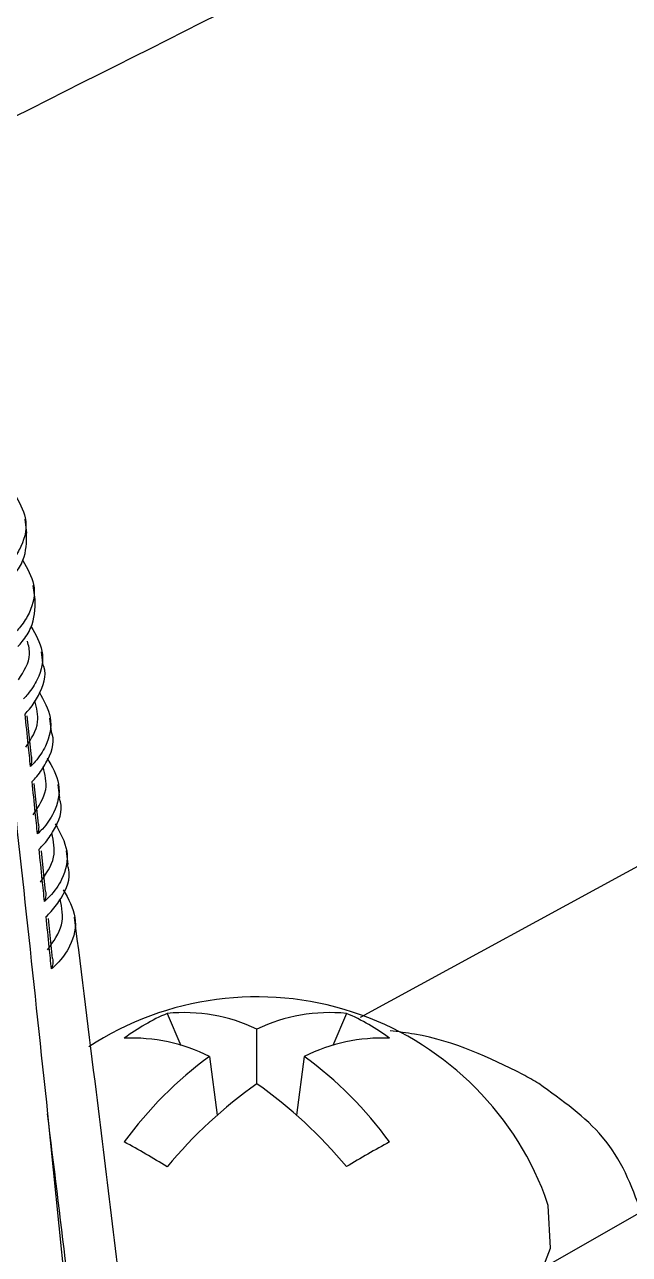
# Model space of a CAD drawing. Extents: x 17.1 to 113.1, y 3.8 to 84.5.
# Drawn here: x 81.578 to 82.062, y 69.484 to 70.467 of the extents above; entities that cross this region are included whole.
import ezdxf

# ---------------------------------------------------------------- set-up
doc = ezdxf.new("R2010")
doc.units = 0
doc.header["$MEASUREMENT"] = 0
doc.layers.add('OBJECT', color=7, linetype='CONTINUOUS')

msp = doc.modelspace()

# ---------------------------------------------------------------- linework, layer by layer
at = {"layer": 'OBJECT'}
for p, q in [((81.84725, 69.67318), (82.5988, 70.08236)), ((81.58019, 70.06035), (81.5788, 70.07152)), ((81.5868, 70.00729), (81.58541, 70.01846)), ((81.5934, 69.95427), (81.59202, 69.96539)), ((81.58389, 69.88146), (81.58047, 69.91416)), ((81.60001, 69.90126), (81.59863, 69.91234)), ((81.58959, 69.82763), (81.5862, 69.86012)), ((81.60661, 69.84825), (81.60524, 69.85928)), ((81.59526, 69.77382), (81.5919, 69.80612)), ((81.61322, 69.79524), (81.61185, 69.80623)), ((81.6009, 69.72001), (81.59758, 69.75211)), ((81.6926, 69.6762), (81.70345, 69.65067)), ((81.83604, 69.6762), (81.82519, 69.65067)), ((81.76432, 69.61997), (81.76432, 69.6637)), ((81.72644, 69.64183), (81.73252, 69.59482)), ((81.80219, 69.64183), (81.79612, 69.59482)), ((81.59685, 69.59587), (81.6219, 69.34579)), ((81.99022, 69.47092), (82.07179, 69.51764))]:
    msp.add_line(p, q, dxfattribs=at)
at = {"layer": 'OBJECT', "flags": 128}
msp.add_lwpolyline([(81.66185, 69.3786), (81.69848, 69.3705), (81.75691, 69.36516), (81.8158, 69.36837), (81.87146, 69.37994), (81.92039, 69.39913), (81.95951, 69.42475), (81.98637, 69.45518), (81.99927, 69.48851), (81.99741, 69.52264), (81.99482, 69.53056)], dxfattribs=at)
at = {"layer": 'OBJECT'}
for centre, radius, start, end in [((81.76432, 69.44284), 0.24663, 20.83602, 123.06801), ((81.75718, 69.5246), 0.16478, 113.07495, 126.91968), ((81.70594, 69.54071), 0.13614, 64.60591, 95.62294), ((81.8227, 69.54071), 0.13614, 84.37708, 115.39405), ((81.77146, 69.5246), 0.16478, 53.08009, 66.92529), ((81.66445, 69.51797), 0.13851, 63.41281, 92.58961), ((81.86418, 69.51797), 0.13851, 87.41033, 116.58721), ((81.9114, 69.38879), 0.31343, 126.16302, 143.88435), ((81.61725, 69.38879), 0.31343, 36.11556, 53.8371), ((80.37259, 66.83327), 3.22214, 59.87203, 60.13335), ((81.98146, 69.31311), 0.37591, 125.28488, 140.21382), ((81.54718, 69.31312), 0.37591, 39.78619, 54.71516), ((81.03417, 68.45284), 1.28271, 59.11553, 60.88985), ((82.49456, 68.45269), 1.28289, 119.11028, 120.88435)]:
    msp.add_arc(centre, radius, start, end, dxfattribs=at)
msp.add_ellipse((80.51238, 65.02124), major_axis=(-1.58934, 16.54697), ratio=0.094708, start_param=4.96788, end_param=4.983392, dxfattribs=at)
for points, knots in [([(84.27109, 71.61118), (84.08484, 71.53572), (83.69702, 71.37861), (83.11219, 71.12531), (82.51595, 70.85432), (81.97409, 70.5969), (81.6334, 70.42488), (81.48812, 70.35153)], [0, 0, 0, 0, 0.197773, 0.411812, 0.626085, 0.840554, 1, 1, 1, 1]), ([(81.6433, 69.22046), (81.98146, 69.41312), (82.66662, 69.80349), (83.64443, 70.32076), (84.28304, 70.63192), (84.57507, 70.7742)], [0, 0, 0, 0, 0.3459234, 0.700907, 1, 1, 1, 1]), ([(84.57507, 70.75302), (84.46765, 70.70135), (84.17871, 70.56233), (83.71785, 70.32995), (83.19155, 70.05684), (82.67292, 69.7782), (82.15404, 69.4912), (81.80814, 69.2922), (81.63621, 69.19329)], [0, 0, 0, 0, 0.1097841, 0.295318, 0.4705658, 0.646969, 0.824528, 1, 1, 1, 1]), ([(81.52875, 70.2046), (81.52932, 70.19971), (81.53219, 70.17529), (81.54419, 70.07265), (81.56712, 69.87506), (81.58617, 69.69616), (81.59685, 69.59587)], [0, 0, 0, 0, 0.024148, 0.120739, 0.507103, 1, 1, 1, 1]), ([(81.57031, 70.0915), (81.57396, 70.08525), (81.58188, 70.07167), (81.57821, 70.05346), (81.5711, 70.04151), (81.56727, 70.03707), (81.56619, 70.03581)], [0, 0, 0, 0, 0.341997, 0.742012, 0.926899, 1, 1, 1, 1]), ([(81.56747, 70.02367), (81.56856, 70.02496), (81.57259, 70.02976), (81.57993, 70.0418), (81.58003, 70.05302), (81.5801, 70.06034)], [0, 0, 0, 0, 0.1138, 0.421755, 1, 1, 1, 1]), ([(81.57705, 70.03839), (81.58068, 70.03209), (81.58855, 70.01846), (81.58472, 69.99993), (81.57723, 69.98771), (81.57303, 69.98303), (81.57189, 69.98176)], [0, 0, 0, 0, 0.338095, 0.730883, 0.926969, 1, 1, 1, 1]), ([(81.57316, 69.96963), (81.57431, 69.97093), (81.5785, 69.97571), (81.58636, 69.98805), (81.58676, 69.99963), (81.58702, 70.0073)], [0, 0, 0, 0, 0.11242, 0.411468, 1, 1, 1, 1]), ([(81.58354, 69.98579), (81.58727, 69.97927), (81.5952, 69.96541), (81.59121, 69.94639), (81.58334, 69.93392), (81.57875, 69.92901), (81.57756, 69.92773)], [0, 0, 0, 0, 0.340325, 0.72288, 0.927663, 1, 1, 1, 1]), ([(81.57359, 69.94304), (81.57791, 69.94976), (81.58439, 69.95984), (81.58165, 69.97037), (81.58074, 69.97388)], [0, 0, 0, 0, 0.666701, 1, 1, 1, 1]), ([(81.57883, 69.9156), (81.58004, 69.91692), (81.58441, 69.92169), (81.59185, 69.93403), (81.59682, 69.94635), (81.59364, 69.95407), (81.59355, 69.9543)], [0, 0, 0, 0, 0.110945, 0.401182, 0.982083, 1, 1, 1, 1]), ([(81.58998, 69.93326), (81.59382, 69.92649), (81.60183, 69.91239), (81.59769, 69.89285), (81.58942, 69.88014), (81.58445, 69.87501), (81.5832, 69.87372)], [0, 0, 0, 0, 0.343425, 0.715901, 0.928401, 1, 1, 1, 1]), ([(81.57945, 69.88903), (81.58373, 69.89572), (81.59147, 69.9078), (81.58814, 69.92051), (81.58665, 69.92618)], [0, 0, 0, 0, 0.554142, 1, 1, 1, 1]), ([(81.5832, 69.87372), (81.5826, 69.87948), (81.58114, 69.89344), (81.57968, 69.9074), (81.57883, 69.9156)], [0, 0, 0, 0, 0.412464, 1, 1, 1, 1]), ([(81.58446, 69.8616), (81.58573, 69.86292), (81.59025, 69.86767), (81.59807, 69.87998), (81.60329, 69.89259), (81.60011, 69.90067), (81.59989, 69.90124)], [0, 0, 0, 0, 0.109744, 0.392189, 0.957396, 1, 1, 1, 1]), ([(81.58394, 69.88146), (81.58403, 69.87987), (81.58418, 69.87734), (81.58351, 69.87474), (81.58321, 69.87376), (81.5832, 69.87372)], [0, 0, 0, 0, 0.616055, 0.983862, 1, 1, 1, 1]), ([(81.58527, 69.83505), (81.58971, 69.8417), (81.598, 69.85409), (81.59487, 69.86725), (81.59342, 69.87334)], [0, 0, 0, 0, 0.5366977, 1, 1, 1, 1]), ([(81.59644, 69.88064), (81.60038, 69.87365), (81.60845, 69.85932), (81.60415, 69.83931), (81.59548, 69.82636), (81.59012, 69.82103), (81.58881, 69.81973)], [0, 0, 0, 0, 0.345633, 0.709132, 0.928994, 1, 1, 1, 1]), ([(81.58881, 69.81973), (81.58821, 69.82549), (81.58676, 69.83944), (81.58531, 69.8534), (81.58446, 69.8616)], [0, 0, 0, 0, 0.412497, 1, 1, 1, 1]), ([(81.59007, 69.80761), (81.59139, 69.80894), (81.59607, 69.81367), (81.60425, 69.82594), (81.60975, 69.83885), (81.60657, 69.84728), (81.60623, 69.84818)], [0, 0, 0, 0, 0.108618, 0.383746, 0.934221, 1, 1, 1, 1]), ([(81.58962, 69.82763), (81.58971, 69.82611), (81.58987, 69.82353), (81.58918, 69.82087), (81.58882, 69.81977), (81.58881, 69.81973)], [0, 0, 0, 0, 0.578451, 0.984226, 1, 1, 1, 1]), ([(81.60293, 69.82794), (81.60694, 69.82076), (81.61505, 69.80622), (81.61058, 69.78576), (81.60152, 69.77258), (81.59577, 69.76706), (81.5944, 69.76575)], [0, 0, 0, 0, 0.3471311, 0.7025731, 0.9294684, 1, 1, 1, 1]), ([(81.59106, 69.78108), (81.59566, 69.78768), (81.6045, 69.80038), (81.6016, 69.81397), (81.60021, 69.82049)], [0, 0, 0, 0, 0.520616, 1, 1, 1, 1]), ([(81.5944, 69.76575), (81.5938, 69.77151), (81.59236, 69.78546), (81.59092, 69.79941), (81.59007, 69.80761)], [0, 0, 0, 0, 0.412528, 1, 1, 1, 1]), ([(81.59565, 69.75363), (81.59703, 69.75498), (81.60185, 69.75969), (81.61039, 69.77191), (81.61619, 69.78511), (81.61303, 69.79389), (81.61259, 69.79513)], [0, 0, 0, 0, 0.107562, 0.375803, 0.912414, 1, 1, 1, 1]), ([(81.59527, 69.77382), (81.59537, 69.77236), (81.59554, 69.76973), (81.59482, 69.767), (81.59441, 69.76579), (81.5944, 69.76575)], [0, 0, 0, 0, 0.5433095, 0.984551, 1, 1, 1, 1]), ([(81.60943, 69.77517), (81.61349, 69.76781), (81.62163, 69.7531), (81.617, 69.73222), (81.60754, 69.71881), (81.60139, 69.71311), (81.59996, 69.71179)], [0, 0, 0, 0, 0.348058, 0.696218, 0.929845, 1, 1, 1, 1]), ([(81.59682, 69.72712), (81.60158, 69.73369), (81.61098, 69.74667), (81.60833, 69.76069), (81.60702, 69.76762)], [0, 0, 0, 0, 0.505748, 1, 1, 1, 1]), ([(81.59996, 69.71179), (81.59937, 69.71754), (81.59794, 69.73149), (81.5965, 69.74544), (81.59565, 69.75363)], [0, 0, 0, 0, 0.412557, 1, 1, 1, 1]), ([(81.66154, 69.40256), (81.65305, 69.47286), (81.6389, 69.58987), (81.62429, 69.70659), (81.61846, 69.75318)], [0, 0, 0, 0, 0.6008297, 1, 1, 1, 1]), ([(81.6009, 69.72001), (81.601, 69.71862), (81.60119, 69.71594), (81.60044, 69.71315), (81.59998, 69.71183), (81.59996, 69.71179)], [0, 0, 0, 0, 0.51045, 0.984877, 1, 1, 1, 1]), ([(81.97716, 69.62747), (81.95015, 69.64074), (81.91788, 69.6566), (81.87754, 69.66148), (81.87095, 69.66228)], [0, 0, 0, 0, 0.8366305, 1, 1, 1, 1]), ([(82.07179, 69.51764), (82.06403, 69.53852), (82.0497, 69.57705), (82.00868, 69.60659), (81.98989, 69.62013)], [0, 0, 0, 0, 0.54186, 1, 1, 1, 1])]:
    msp.add_open_spline(points, degree=3, knots=knots, dxfattribs=at)

doc.saveas('drawing.dxf')
